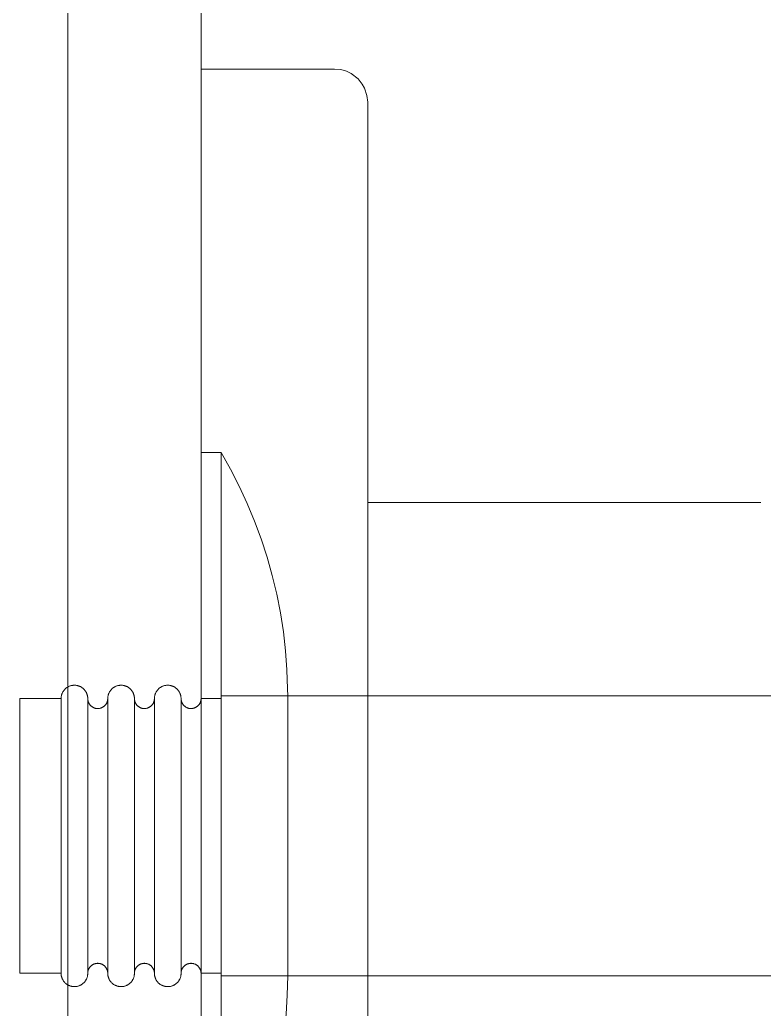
# Model space of a CAD drawing. Header units: metres. Extents: x 3856 to 4207, y -1118 to -691.
# Drawn here: x 3999.8532 to 3999.909, y -985.0033 to -984.9291 of the extents above; entities that cross this region are included whole.
import ezdxf

# ---------------------------------------------------------------- set-up
doc = ezdxf.new("R2010")
doc.units = ezdxf.units.M
for name, color, linetype, lineweight in [('Floors', 7, 'Continuous', 9), ('Plumbing Fixtures', 7, 'Continuous', 9), ('Surface Pattern', 7, 'Continuous', 9), ('Walls', 7, 'Continuous', 9)]:
    doc.layers.add(name, color=color, linetype=linetype, lineweight=lineweight)
doc.layers.add('ROA-E00-URB-A101-MASTER_PLAN cambio estaciomientos_dwg', color=7, linetype='Continuous', lineweight=9, true_color=0x767676)

# ---------------------------------------------------------------- blocks, each defined once
blk = doc.blocks.new('PM4045551-Ducha-monocontrol-Palma-Pro - Ducha monocontrol Palma Pro-V229-IMPLANTACIÓN - KIT COMERCIAL')
at = {"layer": 'Plumbing Fixtures', "color": 253, "true_color": 0xaaaaaa}
for p, q in [((0.1147, 0.0086), (0.1147, 0.0055)), ((0.1147, 0.0086), (0.125, 0.0086)), ((0.125, 0.0086), (0.1353, 0.0086)), ((0.1353, 0.0055), (0.1353, 0.0086)), ((0.125, 0.0055), (0.1147, 0.0055)), ((0.1353, 0.0055), (0.125, 0.0055)), ((0.09625, -0.005), (0.125, -0.005)), ((0.1147, -0.005), (0.1147, -0.0065)), ((0.125, -0.005), (0.1147, -0.005)), ((0.1353, -0.005), (0.125, -0.005)), ((0.125, -0.005), (0.15375, -0.005)), ((0.1353, -0.0065), (0.1353, -0.005)), ((0.15375, -0.0065), (0.15375, -0.005)), ((0.1825, -0.015), (0.1825, -0.005)), ((0.125, -0.0065), (0.09625, -0.0065)), ((0.1145, -0.0065), (0.1145, -0.173239)), ((0.125, -0.0065), (0.1145, -0.0065)), ((0.125, -0.0065), (0.1147, -0.0065)), ((0.1353, -0.0065), (0.125, -0.0065)), ((0.15375, -0.0065), (0.125, -0.0065)), ((0.1355, -0.0065), (0.125, -0.0065)), ((0.1355, -0.173239), (0.1355, -0.0065)), ((0.1, -0.0175), (0.125, -0.0175)), ((0.125, -0.0175), (0.15, -0.0175)), ((0.15, -0.047), (0.15, -0.0175))]:
    blk.add_line(p, q, dxfattribs=at)
at = {"layer": 'Plumbing Fixtures', "color": 253, "true_color": 0xaaaaaa, "flags": 128}
for points in [[(0.1147, 0.0035), (0.11466, 0.003501), (0.11462, 0.003503), (0.11458, 0.003507), (0.114541, 0.003513), (0.114501, 0.00352), (0.114462, 0.003529), (0.114424, 0.003539), (0.114385, 0.003551), (0.114348, 0.003564), (0.114311, 0.003579), (0.114274, 0.003595), (0.114238, 0.003613), (0.114203, 0.003632), (0.114169, 0.003653), (0.114135, 0.003675), (0.114103, 0.003698), (0.114071, 0.003722), (0.114041, 0.003748), (0.114011, 0.003775), (0.113983, 0.003803), (0.113955, 0.003833), (0.113929, 0.003863), (0.113904, 0.003894), (0.113881, 0.003926), (0.113859, 0.00396), (0.113838, 0.003994), (0.113818, 0.004029), (0.1138, 0.004064), (0.113783, 0.004101), (0.113768, 0.004138), (0.113754, 0.004175), (0.113742, 0.004213), (0.113731, 0.004252), (0.113722, 0.004291), (0.113715, 0.00433), (0.113709, 0.00437), (0.113704, 0.004409), (0.113701, 0.004449), (0.1137, 0.004489), (0.1137, 0.004529), (0.113702, 0.004569), (0.113706, 0.004609), (0.113711, 0.004649), (0.113718, 0.004688), (0.113726, 0.004727), (0.113736, 0.004766), (0.113747, 0.004804), (0.11376, 0.004842), (0.113775, 0.004879), (0.113791, 0.004916), (0.113808, 0.004952), (0.113827, 0.004987), (0.113847, 0.005022), (0.113869, 0.005056), (0.113892, 0.005089), (0.113916, 0.00512), (0.113941, 0.005151), (0.113968, 0.005181), (0.113996, 0.00521), (0.114025, 0.005237), (0.114055, 0.005264), (0.114086, 0.005289), (0.114118, 0.005313), (0.114151, 0.005336), (0.114184, 0.005357), (0.114219, 0.005377), (0.114255, 0.005395), (0.114291, 0.005412), (0.114328, 0.005428), (0.114365, 0.005442), (0.114403, 0.005455), (0.114441, 0.005466), (0.11448, 0.005476), (0.114519, 0.005484), (0.114559, 0.00549), (0.114599, 0.005495), (0.114638, 0.005498), (0.114678, 0.0055)], [(0.114708, 0.0055), (0.114733, 0.0055), (0.114774, 0.0055), (0.114832, 0.0055), (0.114905, 0.0055), (0.114995, 0.0055), (0.115101, 0.0055), (0.115223, 0.0055), (0.11536, 0.0055), (0.115513, 0.0055), (0.115681, 0.0055), (0.115864, 0.0055), (0.116061, 0.0055), (0.116273, 0.0055), (0.116499, 0.0055), (0.116738, 0.0055), (0.116991, 0.0055), (0.117256, 0.0055), (0.117534, 0.0055), (0.117824, 0.0055), (0.118125, 0.0055), (0.118437, 0.0055), (0.11876, 0.0055), (0.119093, 0.0055), (0.119435, 0.0055), (0.119786, 0.0055), (0.120145, 0.0055), (0.120512, 0.0055), (0.120887, 0.0055), (0.121268, 0.0055), (0.121655, 0.0055), (0.122047, 0.0055), (0.122444, 0.0055), (0.122845, 0.0055), (0.123249, 0.0055), (0.123657, 0.0055), (0.124066, 0.0055), (0.124477, 0.0055), (0.124889, 0.0055), (0.125, 0.0055)], [(0.125, 0.0055), (0.124588, 0.0055), (0.124177, 0.0055), (0.123767, 0.0055), (0.123359, 0.0055), (0.122954, 0.0055), (0.122552, 0.0055), (0.122154, 0.0055), (0.12176, 0.0055), (0.121372, 0.0055), (0.120989, 0.0055), (0.120613, 0.0055), (0.120244, 0.0055), (0.119882, 0.0055), (0.119529, 0.0055), (0.119184, 0.0055), (0.118849, 0.0055), (0.118523, 0.0055), (0.118208, 0.0055), (0.117904, 0.0055), (0.117611, 0.0055), (0.11733, 0.0055), (0.117061, 0.0055), (0.116805, 0.0055), (0.116562, 0.0055), (0.116333, 0.0055), (0.116117, 0.0055), (0.115916, 0.0055), (0.115729, 0.0055), (0.115557, 0.0055), (0.1154, 0.0055), (0.115258, 0.0055), (0.115132, 0.0055), (0.115022, 0.0055), (0.114928, 0.0055), (0.11485, 0.0055), (0.114788, 0.0055), (0.114742, 0.0055), (0.114713, 0.0055)], [(0.135292, 0.0055), (0.135267, 0.0055), (0.135226, 0.0055), (0.135168, 0.0055), (0.135095, 0.0055), (0.135005, 0.0055), (0.134899, 0.0055), (0.134777, 0.0055), (0.13464, 0.0055), (0.134487, 0.0055), (0.134319, 0.0055), (0.134136, 0.0055), (0.133939, 0.0055), (0.133727, 0.0055), (0.133501, 0.0055), (0.133262, 0.0055), (0.133009, 0.0055), (0.132744, 0.0055), (0.132466, 0.0055), (0.132176, 0.0055), (0.131875, 0.0055), (0.131563, 0.0055), (0.13124, 0.0055), (0.130907, 0.0055), (0.130565, 0.0055), (0.130214, 0.0055), (0.129855, 0.0055), (0.129488, 0.0055), (0.129113, 0.0055), (0.128732, 0.0055), (0.128345, 0.0055), (0.127953, 0.0055), (0.127556, 0.0055), (0.127155, 0.0055), (0.126751, 0.0055), (0.126343, 0.0055), (0.125934, 0.0055), (0.125523, 0.0055), (0.125111, 0.0055), (0.125, 0.0055)], [(0.125, 0.0055), (0.125412, 0.0055), (0.125823, 0.0055), (0.126233, 0.0055), (0.126641, 0.0055), (0.127046, 0.0055), (0.127448, 0.0055), (0.127846, 0.0055), (0.12824, 0.0055), (0.128628, 0.0055), (0.129011, 0.0055), (0.129387, 0.0055), (0.129756, 0.0055), (0.130118, 0.0055), (0.130471, 0.0055), (0.130816, 0.0055), (0.131151, 0.0055), (0.131477, 0.0055), (0.131792, 0.0055), (0.132096, 0.0055), (0.132389, 0.0055), (0.13267, 0.0055), (0.132939, 0.0055), (0.133195, 0.0055), (0.133438, 0.0055), (0.133667, 0.0055), (0.133883, 0.0055), (0.134084, 0.0055), (0.134271, 0.0055), (0.134443, 0.0055), (0.1346, 0.0055), (0.134742, 0.0055), (0.134868, 0.0055), (0.134978, 0.0055), (0.135072, 0.0055), (0.13515, 0.0055), (0.135212, 0.0055), (0.135258, 0.0055), (0.135287, 0.0055)], [(0.1353, 0.0055), (0.13534, 0.005499), (0.13538, 0.005497), (0.13542, 0.005493), (0.135459, 0.005487), (0.135499, 0.00548), (0.135538, 0.005471), (0.135576, 0.005461), (0.135615, 0.005449), (0.135652, 0.005436), (0.135689, 0.005421), (0.135726, 0.005405), (0.135762, 0.005387), (0.135797, 0.005368), (0.135831, 0.005347), (0.135865, 0.005325), (0.135897, 0.005302), (0.135929, 0.005278), (0.135959, 0.005252), (0.135989, 0.005225), (0.136017, 0.005197), (0.136045, 0.005167), (0.136071, 0.005137), (0.136096, 0.005106), (0.136119, 0.005074), (0.136141, 0.00504), (0.136162, 0.005006), (0.136182, 0.004971), (0.1362, 0.004936), (0.136217, 0.004899), (0.136232, 0.004862), (0.136246, 0.004825), (0.136258, 0.004787), (0.136269, 0.004748), (0.136278, 0.004709), (0.136285, 0.00467), (0.136291, 0.00463), (0.136296, 0.004591), (0.136299, 0.004551), (0.1363, 0.004511), (0.1363, 0.004471), (0.136298, 0.004431), (0.136294, 0.004391), (0.136289, 0.004351), (0.136282, 0.004312), (0.136274, 0.004273), (0.136264, 0.004234), (0.136253, 0.004196), (0.13624, 0.004158), (0.136225, 0.004121), (0.136209, 0.004084), (0.136192, 0.004048), (0.136173, 0.004013), (0.136153, 0.003978), (0.136131, 0.003944), (0.136108, 0.003911), (0.136084, 0.00388), (0.136059, 0.003849), (0.136032, 0.003819), (0.136004, 0.00379), (0.135975, 0.003763), (0.135945, 0.003736), (0.135914, 0.003711), (0.135882, 0.003687), (0.135849, 0.003664), (0.135816, 0.003643), (0.135781, 0.003623), (0.135745, 0.003605), (0.135709, 0.003588), (0.135672, 0.003572), (0.135635, 0.003558), (0.135597, 0.003545), (0.135559, 0.003534), (0.13552, 0.003524), (0.135481, 0.003516), (0.135441, 0.00351), (0.135401, 0.003505), (0.135362, 0.003502), (0.135322, 0.0035)], [(0.1147, 0.002), (0.11473, 0.002001), (0.11476, 0.002002), (0.11479, 0.002005), (0.114819, 0.00201), (0.114849, 0.002015), (0.114878, 0.002021), (0.114907, 0.002029), (0.114936, 0.002038), (0.114964, 0.002048), (0.114992, 0.002059), (0.115019, 0.002071), (0.115046, 0.002085), (0.115073, 0.002099), (0.115098, 0.002115), (0.115123, 0.002131), (0.115148, 0.002148), (0.115172, 0.002167), (0.115195, 0.002186), (0.115217, 0.002206), (0.115238, 0.002227), (0.115258, 0.002249), (0.115278, 0.002272), (0.115297, 0.002296), (0.115314, 0.00232), (0.115331, 0.002345), (0.115347, 0.00237), (0.115361, 0.002397), (0.115375, 0.002423), (0.115388, 0.00245), (0.115399, 0.002478), (0.115409, 0.002506), (0.115419, 0.002535), (0.115427, 0.002564), (0.115433, 0.002593), (0.115439, 0.002623), (0.115444, 0.002652), (0.115447, 0.002682), (0.115449, 0.002712), (0.11545, 0.002742), (0.11545, 0.002772), (0.115448, 0.002802), (0.115446, 0.002832), (0.115442, 0.002861), (0.115437, 0.002891), (0.11543, 0.00292), (0.115423, 0.002949), (0.115414, 0.002978), (0.115405, 0.003007), (0.115394, 0.003035), (0.115382, 0.003062), (0.115369, 0.003089), (0.115355, 0.003116), (0.11534, 0.003142), (0.115324, 0.003167), (0.115306, 0.003191), (0.115288, 0.003215), (0.115269, 0.003238), (0.115249, 0.003261), (0.115228, 0.003282), (0.115207, 0.003303), (0.115184, 0.003323), (0.115161, 0.003342), (0.115137, 0.00336), (0.115112, 0.003377), (0.115087, 0.003393), (0.115061, 0.003408), (0.115034, 0.003422), (0.115007, 0.003434), (0.114979, 0.003446), (0.114951, 0.003457), (0.114923, 0.003466), (0.114894, 0.003474), (0.114865, 0.003482), (0.114835, 0.003488), (0.114806, 0.003492), (0.114776, 0.003496), (0.114746, 0.003499), (0.114716, 0.0035)], [(0.114708, 0.0035), (0.114733, 0.0035), (0.114774, 0.0035), (0.114832, 0.0035), (0.114905, 0.0035), (0.114995, 0.0035), (0.115101, 0.0035), (0.115223, 0.0035), (0.11536, 0.0035), (0.115513, 0.0035), (0.115681, 0.0035), (0.115864, 0.0035), (0.116061, 0.0035), (0.116273, 0.0035), (0.116499, 0.0035), (0.116738, 0.0035), (0.116991, 0.0035), (0.117256, 0.0035), (0.117534, 0.0035), (0.117824, 0.0035), (0.118125, 0.0035), (0.118437, 0.0035), (0.11876, 0.0035), (0.119093, 0.0035), (0.119435, 0.0035), (0.119786, 0.0035), (0.120145, 0.0035), (0.120512, 0.0035), (0.120887, 0.0035), (0.121268, 0.0035), (0.121655, 0.0035), (0.122047, 0.0035), (0.122444, 0.0035), (0.122845, 0.0035), (0.123249, 0.0035), (0.123657, 0.0035), (0.124066, 0.0035), (0.124477, 0.0035), (0.124889, 0.0035), (0.125, 0.0035)], [(0.125, 0.0035), (0.124588, 0.0035), (0.124177, 0.0035), (0.123767, 0.0035), (0.123359, 0.0035), (0.122954, 0.0035), (0.122552, 0.0035), (0.122154, 0.0035), (0.12176, 0.0035), (0.121372, 0.0035), (0.120989, 0.0035), (0.120613, 0.0035), (0.120244, 0.0035), (0.119882, 0.0035), (0.119529, 0.0035), (0.119184, 0.0035), (0.118849, 0.0035), (0.118523, 0.0035), (0.118208, 0.0035), (0.117904, 0.0035), (0.117611, 0.0035), (0.11733, 0.0035), (0.117061, 0.0035), (0.116805, 0.0035), (0.116562, 0.0035), (0.116333, 0.0035), (0.116117, 0.0035), (0.115916, 0.0035), (0.115729, 0.0035), (0.115557, 0.0035), (0.1154, 0.0035), (0.115258, 0.0035), (0.115132, 0.0035), (0.115022, 0.0035), (0.114928, 0.0035), (0.11485, 0.0035), (0.114788, 0.0035), (0.114742, 0.0035), (0.114713, 0.0035)], [(0.135292, 0.0035), (0.135267, 0.0035), (0.135226, 0.0035), (0.135168, 0.0035), (0.135095, 0.0035), (0.135005, 0.0035), (0.134899, 0.0035), (0.134777, 0.0035), (0.13464, 0.0035), (0.134487, 0.0035), (0.134319, 0.0035), (0.134136, 0.0035), (0.133939, 0.0035), (0.133727, 0.0035), (0.133501, 0.0035), (0.133262, 0.0035), (0.133009, 0.0035), (0.132744, 0.0035), (0.132466, 0.0035), (0.132176, 0.0035), (0.131875, 0.0035), (0.131563, 0.0035), (0.13124, 0.0035), (0.130907, 0.0035), (0.130565, 0.0035), (0.130214, 0.0035), (0.129855, 0.0035), (0.129488, 0.0035), (0.129113, 0.0035), (0.128732, 0.0035), (0.128345, 0.0035), (0.127953, 0.0035), (0.127556, 0.0035), (0.127155, 0.0035), (0.126751, 0.0035), (0.126343, 0.0035), (0.125934, 0.0035), (0.125523, 0.0035), (0.125111, 0.0035), (0.125, 0.0035)], [(0.125, 0.0035), (0.125412, 0.0035), (0.125823, 0.0035), (0.126233, 0.0035), (0.126641, 0.0035), (0.127046, 0.0035), (0.127448, 0.0035), (0.127846, 0.0035), (0.12824, 0.0035), (0.128628, 0.0035), (0.129011, 0.0035), (0.129387, 0.0035), (0.129756, 0.0035), (0.130118, 0.0035), (0.130471, 0.0035), (0.130816, 0.0035), (0.131151, 0.0035), (0.131477, 0.0035), (0.131792, 0.0035), (0.132096, 0.0035), (0.132389, 0.0035), (0.13267, 0.0035), (0.132939, 0.0035), (0.133195, 0.0035), (0.133438, 0.0035), (0.133667, 0.0035), (0.133883, 0.0035), (0.134084, 0.0035), (0.134271, 0.0035), (0.134443, 0.0035), (0.1346, 0.0035), (0.134742, 0.0035), (0.134868, 0.0035), (0.134978, 0.0035), (0.135072, 0.0035), (0.13515, 0.0035), (0.135212, 0.0035), (0.135258, 0.0035), (0.135287, 0.0035)], [(0.1353, 0.0035), (0.13527, 0.003499), (0.13524, 0.003498), (0.13521, 0.003495), (0.135181, 0.00349), (0.135151, 0.003485), (0.135122, 0.003479), (0.135093, 0.003471), (0.135064, 0.003462), (0.135036, 0.003452), (0.135008, 0.003441), (0.134981, 0.003429), (0.134954, 0.003415), (0.134927, 0.003401), (0.134902, 0.003385), (0.134877, 0.003369), (0.134852, 0.003352), (0.134828, 0.003333), (0.134805, 0.003314), (0.134783, 0.003294), (0.134762, 0.003273), (0.134742, 0.003251), (0.134722, 0.003228), (0.134703, 0.003204), (0.134686, 0.00318), (0.134669, 0.003155), (0.134653, 0.00313), (0.134639, 0.003103), (0.134625, 0.003077), (0.134612, 0.00305), (0.134601, 0.003022), (0.134591, 0.002994), (0.134581, 0.002965), (0.134573, 0.002936), (0.134567, 0.002907), (0.134561, 0.002877), (0.134556, 0.002848), (0.134553, 0.002818), (0.134551, 0.002788), (0.13455, 0.002758), (0.13455, 0.002728), (0.134552, 0.002698), (0.134554, 0.002668), (0.134558, 0.002639), (0.134563, 0.002609), (0.13457, 0.00258), (0.134577, 0.002551), (0.134586, 0.002522), (0.134595, 0.002493), (0.134606, 0.002465), (0.134618, 0.002438), (0.134631, 0.002411), (0.134645, 0.002384), (0.13466, 0.002358), (0.134676, 0.002333), (0.134694, 0.002309), (0.134712, 0.002285), (0.134731, 0.002262), (0.134751, 0.002239), (0.134772, 0.002218), (0.134793, 0.002197), (0.134816, 0.002177), (0.134839, 0.002158), (0.134863, 0.00214), (0.134888, 0.002123), (0.134913, 0.002107), (0.134939, 0.002092), (0.134966, 0.002078), (0.134993, 0.002066), (0.135021, 0.002054), (0.135049, 0.002043), (0.135077, 0.002034), (0.135106, 0.002026), (0.135135, 0.002018), (0.135165, 0.002012), (0.135194, 0.002008), (0.135224, 0.002004), (0.135254, 0.002001), (0.135284, 0.002)], [(0.1147, 0), (0.11466, 0.000001), (0.11462, 0.000003), (0.11458, 0.000007), (0.114541, 0.000013), (0.114501, 0.00002), (0.114462, 0.000029), (0.114424, 0.000039), (0.114385, 0.000051), (0.114348, 0.000064), (0.114311, 0.000079), (0.114274, 0.000095), (0.114238, 0.000113), (0.114203, 0.000132), (0.114169, 0.000153), (0.114135, 0.000175), (0.114103, 0.000198), (0.114071, 0.000222), (0.114041, 0.000248), (0.114011, 0.000275), (0.113983, 0.000303), (0.113955, 0.000333), (0.113929, 0.000363), (0.113904, 0.000394), (0.113881, 0.000426), (0.113859, 0.00046), (0.113838, 0.000494), (0.113818, 0.000529), (0.1138, 0.000564), (0.113783, 0.000601), (0.113768, 0.000638), (0.113754, 0.000675), (0.113742, 0.000713), (0.113731, 0.000752), (0.113722, 0.000791), (0.113715, 0.00083), (0.113709, 0.00087), (0.113704, 0.000909), (0.113701, 0.000949), (0.1137, 0.000989), (0.1137, 0.001029), (0.113702, 0.001069), (0.113706, 0.001109), (0.113711, 0.001149), (0.113718, 0.001188), (0.113726, 0.001227), (0.113736, 0.001266), (0.113747, 0.001304), (0.11376, 0.001342), (0.113775, 0.001379), (0.113791, 0.001416), (0.113808, 0.001452), (0.113827, 0.001487), (0.113847, 0.001522), (0.113869, 0.001556), (0.113892, 0.001589), (0.113916, 0.00162), (0.113941, 0.001651), (0.113968, 0.001681), (0.113996, 0.00171), (0.114025, 0.001737), (0.114055, 0.001764), (0.114086, 0.001789), (0.114118, 0.001813), (0.114151, 0.001836), (0.114184, 0.001857), (0.114219, 0.001877), (0.114255, 0.001895), (0.114291, 0.001912), (0.114328, 0.001928), (0.114365, 0.001942), (0.114403, 0.001955), (0.114441, 0.001966), (0.11448, 0.001976), (0.114519, 0.001984), (0.114559, 0.00199), (0.114599, 0.001995), (0.114638, 0.001998), (0.114678, 0.002)], [(0.114708, 0.002), (0.114733, 0.002), (0.114774, 0.002), (0.114832, 0.002), (0.114905, 0.002), (0.114995, 0.002), (0.115101, 0.002), (0.115223, 0.002), (0.11536, 0.002), (0.115513, 0.002), (0.115681, 0.002), (0.115864, 0.002), (0.116061, 0.002), (0.116273, 0.002), (0.116499, 0.002), (0.116738, 0.002), (0.116991, 0.002), (0.117256, 0.002), (0.117534, 0.002), (0.117824, 0.002), (0.118125, 0.002), (0.118437, 0.002), (0.11876, 0.002), (0.119093, 0.002), (0.119435, 0.002), (0.119786, 0.002), (0.120145, 0.002), (0.120512, 0.002), (0.120887, 0.002), (0.121268, 0.002), (0.121655, 0.002), (0.122047, 0.002), (0.122444, 0.002), (0.122845, 0.002), (0.123249, 0.002), (0.123657, 0.002), (0.124066, 0.002), (0.124477, 0.002), (0.124889, 0.002), (0.125, 0.002)], [(0.125, 0.002), (0.124588, 0.002), (0.124177, 0.002), (0.123767, 0.002), (0.123359, 0.002), (0.122954, 0.002), (0.122552, 0.002), (0.122154, 0.002), (0.12176, 0.002), (0.121372, 0.002), (0.120989, 0.002), (0.120613, 0.002), (0.120244, 0.002), (0.119882, 0.002), (0.119529, 0.002), (0.119184, 0.002), (0.118849, 0.002), (0.118523, 0.002), (0.118208, 0.002), (0.117904, 0.002), (0.117611, 0.002), (0.11733, 0.002), (0.117061, 0.002), (0.116805, 0.002), (0.116562, 0.002), (0.116333, 0.002), (0.116117, 0.002), (0.115916, 0.002), (0.115729, 0.002), (0.115557, 0.002), (0.1154, 0.002), (0.115258, 0.002), (0.115132, 0.002), (0.115022, 0.002), (0.114928, 0.002), (0.11485, 0.002), (0.114788, 0.002), (0.114742, 0.002), (0.114713, 0.002)], [(0.135292, 0.002), (0.135267, 0.002), (0.135226, 0.002), (0.135168, 0.002), (0.135095, 0.002), (0.135005, 0.002), (0.134899, 0.002), (0.134777, 0.002), (0.13464, 0.002), (0.134487, 0.002), (0.134319, 0.002), (0.134136, 0.002), (0.133939, 0.002), (0.133727, 0.002), (0.133501, 0.002), (0.133262, 0.002), (0.133009, 0.002), (0.132744, 0.002), (0.132466, 0.002), (0.132176, 0.002), (0.131875, 0.002), (0.131563, 0.002), (0.13124, 0.002), (0.130907, 0.002), (0.130565, 0.002), (0.130214, 0.002), (0.129855, 0.002), (0.129488, 0.002), (0.129113, 0.002), (0.128732, 0.002), (0.128345, 0.002), (0.127953, 0.002), (0.127556, 0.002), (0.127155, 0.002), (0.126751, 0.002), (0.126343, 0.002), (0.125934, 0.002), (0.125523, 0.002), (0.125111, 0.002), (0.125, 0.002)], [(0.125, 0.002), (0.125412, 0.002), (0.125823, 0.002), (0.126233, 0.002), (0.126641, 0.002), (0.127046, 0.002), (0.127448, 0.002), (0.127846, 0.002), (0.12824, 0.002), (0.128628, 0.002), (0.129011, 0.002), (0.129387, 0.002), (0.129756, 0.002), (0.130118, 0.002), (0.130471, 0.002), (0.130816, 0.002), (0.131151, 0.002), (0.131477, 0.002), (0.131792, 0.002), (0.132096, 0.002), (0.132389, 0.002), (0.13267, 0.002), (0.132939, 0.002), (0.133195, 0.002), (0.133438, 0.002), (0.133667, 0.002), (0.133883, 0.002), (0.134084, 0.002), (0.134271, 0.002), (0.134443, 0.002), (0.1346, 0.002), (0.134742, 0.002), (0.134868, 0.002), (0.134978, 0.002), (0.135072, 0.002), (0.13515, 0.002), (0.135212, 0.002), (0.135258, 0.002), (0.135287, 0.002)], [(0.1353, 0.002), (0.13534, 0.001999), (0.13538, 0.001997), (0.13542, 0.001993), (0.135459, 0.001987), (0.135499, 0.00198), (0.135538, 0.001971), (0.135576, 0.001961), (0.135615, 0.001949), (0.135652, 0.001936), (0.135689, 0.001921), (0.135726, 0.001905), (0.135762, 0.001887), (0.135797, 0.001868), (0.135831, 0.001847), (0.135865, 0.001825), (0.135897, 0.001802), (0.135929, 0.001778), (0.135959, 0.001752), (0.135989, 0.001725), (0.136017, 0.001697), (0.136045, 0.001667), (0.136071, 0.001637), (0.136096, 0.001606), (0.136119, 0.001574), (0.136141, 0.00154), (0.136162, 0.001506), (0.136182, 0.001471), (0.1362, 0.001436), (0.136217, 0.001399), (0.136232, 0.001362), (0.136246, 0.001325), (0.136258, 0.001287), (0.136269, 0.001248), (0.136278, 0.001209), (0.136285, 0.00117), (0.136291, 0.00113), (0.136296, 0.001091), (0.136299, 0.001051), (0.1363, 0.001011), (0.1363, 0.000971), (0.136298, 0.000931), (0.136294, 0.000891), (0.136289, 0.000851), (0.136282, 0.000812), (0.136274, 0.000773), (0.136264, 0.000734), (0.136253, 0.000696), (0.13624, 0.000658), (0.136225, 0.000621), (0.136209, 0.000584), (0.136192, 0.000548), (0.136173, 0.000513), (0.136153, 0.000478), (0.136131, 0.000444), (0.136108, 0.000411), (0.136084, 0.00038), (0.136059, 0.000349), (0.136032, 0.000319), (0.136004, 0.00029), (0.135975, 0.000263), (0.135945, 0.000236), (0.135914, 0.000211), (0.135882, 0.000187), (0.135849, 0.000164), (0.135816, 0.000143), (0.135781, 0.000123), (0.135745, 0.000105), (0.135709, 0.000088), (0.135672, 0.000072), (0.135635, 0.000058), (0.135597, 0.000045), (0.135559, 0.000034), (0.13552, 0.000024), (0.135481, 0.000016), (0.135441, 0.00001), (0.135401, 0.000005), (0.135362, 0.000002), (0.135322, 0)], [(0.1147, -0.0015), (0.11473, -0.001499), (0.11476, -0.001498), (0.11479, -0.001495), (0.114819, -0.00149), (0.114849, -0.001485), (0.114878, -0.001479), (0.114907, -0.001471), (0.114936, -0.001462), (0.114964, -0.001452), (0.114992, -0.001441), (0.115019, -0.001429), (0.115046, -0.001415), (0.115073, -0.001401), (0.115098, -0.001385), (0.115123, -0.001369), (0.115148, -0.001352), (0.115172, -0.001333), (0.115195, -0.001314), (0.115217, -0.001294), (0.115238, -0.001273), (0.115258, -0.001251), (0.115278, -0.001228), (0.115297, -0.001204), (0.115314, -0.00118), (0.115331, -0.001155), (0.115347, -0.00113), (0.115361, -0.001103), (0.115375, -0.001077), (0.115388, -0.00105), (0.115399, -0.001022), (0.115409, -0.000994), (0.115419, -0.000965), (0.115427, -0.000936), (0.115433, -0.000907), (0.115439, -0.000877), (0.115444, -0.000848), (0.115447, -0.000818), (0.115449, -0.000788), (0.11545, -0.000758), (0.11545, -0.000728), (0.115448, -0.000698), (0.115446, -0.000668), (0.115442, -0.000639), (0.115437, -0.000609), (0.11543, -0.00058), (0.115423, -0.000551), (0.115414, -0.000522), (0.115405, -0.000493), (0.115394, -0.000465), (0.115382, -0.000438), (0.115369, -0.000411), (0.115355, -0.000384), (0.11534, -0.000358), (0.115324, -0.000333), (0.115306, -0.000309), (0.115288, -0.000285), (0.115269, -0.000262), (0.115249, -0.000239), (0.115228, -0.000218), (0.115207, -0.000197), (0.115184, -0.000177), (0.115161, -0.000158), (0.115137, -0.00014), (0.115112, -0.000123), (0.115087, -0.000107), (0.115061, -0.000092), (0.115034, -0.000078), (0.115007, -0.000066), (0.114979, -0.000054), (0.114951, -0.000043), (0.114923, -0.000034), (0.114894, -0.000026), (0.114865, -0.000018), (0.114835, -0.000012), (0.114806, -0.000008), (0.114776, -0.000004), (0.114746, -0.000001), (0.114716, 0)], [(0.114708, 0), (0.114733, 0), (0.114774, 0), (0.114832, 0), (0.114905, 0), (0.114995, 0), (0.115101, 0), (0.115223, 0), (0.11536, 0), (0.115513, 0), (0.115681, 0), (0.115864, 0), (0.116061, 0), (0.116273, 0), (0.116499, 0), (0.116738, 0), (0.116991, 0), (0.117256, 0), (0.117534, 0), (0.117824, 0), (0.118125, 0), (0.118437, 0), (0.11876, 0), (0.119093, 0), (0.119435, 0), (0.119786, 0), (0.120145, 0), (0.120512, 0), (0.120887, 0), (0.121268, 0), (0.121655, 0), (0.122047, 0), (0.122444, 0), (0.122845, 0), (0.123249, 0), (0.123657, 0), (0.124066, 0), (0.124477, 0), (0.124889, 0), (0.125, 0)], [(0.125, 0), (0.124588, 0), (0.124177, 0), (0.123767, 0), (0.123359, 0), (0.122954, 0), (0.122552, 0), (0.122154, 0), (0.12176, 0), (0.121372, 0), (0.120989, 0), (0.120613, 0), (0.120244, 0), (0.119882, 0), (0.119529, 0), (0.119184, 0), (0.118849, 0), (0.118523, 0), (0.118208, 0), (0.117904, 0), (0.117611, 0), (0.11733, 0), (0.117061, 0), (0.116805, 0), (0.116562, 0), (0.116333, 0), (0.116117, 0), (0.115916, 0), (0.115729, 0), (0.115557, 0), (0.1154, 0), (0.115258, 0), (0.115132, 0), (0.115022, 0), (0.114928, 0), (0.11485, 0), (0.114788, 0), (0.114742, 0), (0.114713, 0)], [(0.135292, 0), (0.135267, 0), (0.135226, 0), (0.135168, 0), (0.135095, 0), (0.135005, 0), (0.134899, 0), (0.134777, 0), (0.13464, 0), (0.134487, 0), (0.134319, 0), (0.134136, 0), (0.133939, 0), (0.133727, 0), (0.133501, 0), (0.133262, 0), (0.133009, 0), (0.132744, 0), (0.132466, 0), (0.132176, 0), (0.131875, 0), (0.131563, 0), (0.13124, 0), (0.130907, 0), (0.130565, 0), (0.130214, 0), (0.129855, 0), (0.129488, 0), (0.129113, 0), (0.128732, 0), (0.128345, 0), (0.127953, 0), (0.127556, 0), (0.127155, 0), (0.126751, 0), (0.126343, 0), (0.125934, 0), (0.125523, 0), (0.125111, 0), (0.125, 0)], [(0.125, 0), (0.125412, 0), (0.125823, 0), (0.126233, 0), (0.126641, 0), (0.127046, 0), (0.127448, 0), (0.127846, 0), (0.12824, 0), (0.128628, 0), (0.129011, 0), (0.129387, 0), (0.129756, 0), (0.130118, 0), (0.130471, 0), (0.130816, 0), (0.131151, 0), (0.131477, 0), (0.131792, 0), (0.132096, 0), (0.132389, 0), (0.13267, 0), (0.132939, 0), (0.133195, 0), (0.133438, 0), (0.133667, 0), (0.133883, 0), (0.134084, 0), (0.134271, 0), (0.134443, 0), (0.1346, 0), (0.134742, 0), (0.134868, 0), (0.134978, 0), (0.135072, 0), (0.13515, 0), (0.135212, 0), (0.135258, 0), (0.135287, 0)], [(0.1353, 0), (0.13527, -0.000001), (0.13524, -0.000002), (0.13521, -0.000005), (0.135181, -0.00001), (0.135151, -0.000015), (0.135122, -0.000021), (0.135093, -0.000029), (0.135064, -0.000038), (0.135036, -0.000048), (0.135008, -0.000059), (0.134981, -0.000071), (0.134954, -0.000085), (0.134927, -0.000099), (0.134902, -0.000115), (0.134877, -0.000131), (0.134852, -0.000148), (0.134828, -0.000167), (0.134805, -0.000186), (0.134783, -0.000206), (0.134762, -0.000227), (0.134742, -0.000249), (0.134722, -0.000272), (0.134703, -0.000296), (0.134686, -0.00032), (0.134669, -0.000345), (0.134653, -0.00037), (0.134639, -0.000397), (0.134625, -0.000423), (0.134612, -0.00045), (0.134601, -0.000478), (0.134591, -0.000506), (0.134581, -0.000535), (0.134573, -0.000564), (0.134567, -0.000593), (0.134561, -0.000623), (0.134556, -0.000652), (0.134553, -0.000682), (0.134551, -0.000712), (0.13455, -0.000742), (0.13455, -0.000772), (0.134552, -0.000802), (0.134554, -0.000832), (0.134558, -0.000861), (0.134563, -0.000891), (0.13457, -0.00092), (0.134577, -0.000949), (0.134586, -0.000978), (0.134595, -0.001007), (0.134606, -0.001035), (0.134618, -0.001062), (0.134631, -0.001089), (0.134645, -0.001116), (0.13466, -0.001142), (0.134676, -0.001167), (0.134694, -0.001191), (0.134712, -0.001215), (0.134731, -0.001238), (0.134751, -0.001261), (0.134772, -0.001282), (0.134793, -0.001303), (0.134816, -0.001323), (0.134839, -0.001342), (0.134863, -0.00136), (0.134888, -0.001377), (0.134913, -0.001393), (0.134939, -0.001408), (0.134966, -0.001422), (0.134993, -0.001434), (0.135021, -0.001446), (0.135049, -0.001457), (0.135077, -0.001466), (0.135106, -0.001474), (0.135135, -0.001482), (0.135165, -0.001488), (0.135194, -0.001492), (0.135224, -0.001496), (0.135254, -0.001499), (0.135284, -0.0015)], [(0.1147, -0.0035), (0.11466, -0.003499), (0.11462, -0.003497), (0.11458, -0.003493), (0.114541, -0.003487), (0.114501, -0.00348), (0.114462, -0.003471), (0.114424, -0.003461), (0.114385, -0.003449), (0.114348, -0.003436), (0.114311, -0.003421), (0.114274, -0.003405), (0.114238, -0.003387), (0.114203, -0.003368), (0.114169, -0.003347), (0.114135, -0.003325), (0.114103, -0.003302), (0.114071, -0.003278), (0.114041, -0.003252), (0.114011, -0.003225), (0.113983, -0.003197), (0.113955, -0.003167), (0.113929, -0.003137), (0.113904, -0.003106), (0.113881, -0.003074), (0.113859, -0.00304), (0.113838, -0.003006), (0.113818, -0.002971), (0.1138, -0.002936), (0.113783, -0.002899), (0.113768, -0.002862), (0.113754, -0.002825), (0.113742, -0.002787), (0.113731, -0.002748), (0.113722, -0.002709), (0.113715, -0.00267), (0.113709, -0.00263), (0.113704, -0.002591), (0.113701, -0.002551), (0.1137, -0.002511), (0.1137, -0.002471), (0.113702, -0.002431), (0.113706, -0.002391), (0.113711, -0.002351), (0.113718, -0.002312), (0.113726, -0.002273), (0.113736, -0.002234), (0.113747, -0.002196), (0.11376, -0.002158), (0.113775, -0.002121), (0.113791, -0.002084), (0.113808, -0.002048), (0.113827, -0.002013), (0.113847, -0.001978), (0.113869, -0.001944), (0.113892, -0.001911), (0.113916, -0.00188), (0.113941, -0.001849), (0.113968, -0.001819), (0.113996, -0.00179), (0.114025, -0.001763), (0.114055, -0.001736), (0.114086, -0.001711), (0.114118, -0.001687), (0.114151, -0.001664), (0.114184, -0.001643), (0.114219, -0.001623), (0.114255, -0.001605), (0.114291, -0.001588), (0.114328, -0.001572), (0.114365, -0.001558), (0.114403, -0.001545), (0.114441, -0.001534), (0.11448, -0.001524), (0.114519, -0.001516), (0.114559, -0.00151), (0.114599, -0.001505), (0.114638, -0.001502), (0.114678, -0.0015)], [(0.114708, -0.0015), (0.114733, -0.0015), (0.114774, -0.0015), (0.114832, -0.0015), (0.114905, -0.0015), (0.114995, -0.0015), (0.115101, -0.0015), (0.115223, -0.0015), (0.11536, -0.0015), (0.115513, -0.0015), (0.115681, -0.0015), (0.115864, -0.0015), (0.116061, -0.0015), (0.116273, -0.0015), (0.116499, -0.0015), (0.116738, -0.0015), (0.116991, -0.0015), (0.117256, -0.0015), (0.117534, -0.0015), (0.117824, -0.0015), (0.118125, -0.0015), (0.118437, -0.0015), (0.11876, -0.0015), (0.119093, -0.0015), (0.119435, -0.0015), (0.119786, -0.0015), (0.120145, -0.0015), (0.120512, -0.0015), (0.120887, -0.0015), (0.121268, -0.0015), (0.121655, -0.0015), (0.122047, -0.0015), (0.122444, -0.0015), (0.122845, -0.0015), (0.123249, -0.0015), (0.123657, -0.0015), (0.124066, -0.0015), (0.124477, -0.0015), (0.124889, -0.0015), (0.125, -0.0015)], [(0.125, -0.0015), (0.124588, -0.0015), (0.124177, -0.0015), (0.123767, -0.0015), (0.123359, -0.0015), (0.122954, -0.0015), (0.122552, -0.0015), (0.122154, -0.0015), (0.12176, -0.0015), (0.121372, -0.0015), (0.120989, -0.0015), (0.120613, -0.0015), (0.120244, -0.0015), (0.119882, -0.0015), (0.119529, -0.0015), (0.119184, -0.0015), (0.118849, -0.0015), (0.118523, -0.0015), (0.118208, -0.0015), (0.117904, -0.0015), (0.117611, -0.0015), (0.11733, -0.0015), (0.117061, -0.0015), (0.116805, -0.0015), (0.116562, -0.0015), (0.116333, -0.0015), (0.116117, -0.0015), (0.115916, -0.0015), (0.115729, -0.0015), (0.115557, -0.0015), (0.1154, -0.0015), (0.115258, -0.0015), (0.115132, -0.0015), (0.115022, -0.0015), (0.114928, -0.0015), (0.11485, -0.0015), (0.114788, -0.0015), (0.114742, -0.0015), (0.114713, -0.0015)], [(0.135292, -0.0015), (0.135267, -0.0015), (0.135226, -0.0015), (0.135168, -0.0015), (0.135095, -0.0015), (0.135005, -0.0015), (0.134899, -0.0015), (0.134777, -0.0015), (0.13464, -0.0015), (0.134487, -0.0015), (0.134319, -0.0015), (0.134136, -0.0015), (0.133939, -0.0015), (0.133727, -0.0015), (0.133501, -0.0015), (0.133262, -0.0015), (0.133009, -0.0015), (0.132744, -0.0015), (0.132466, -0.0015), (0.132176, -0.0015), (0.131875, -0.0015), (0.131563, -0.0015), (0.13124, -0.0015), (0.130907, -0.0015), (0.130565, -0.0015), (0.130214, -0.0015), (0.129855, -0.0015), (0.129488, -0.0015), (0.129113, -0.0015), (0.128732, -0.0015), (0.128345, -0.0015), (0.127953, -0.0015), (0.127556, -0.0015), (0.127155, -0.0015), (0.126751, -0.0015), (0.126343, -0.0015), (0.125934, -0.0015), (0.125523, -0.0015), (0.125111, -0.0015), (0.125, -0.0015)], [(0.125, -0.0015), (0.125412, -0.0015), (0.125823, -0.0015), (0.126233, -0.0015), (0.126641, -0.0015), (0.127046, -0.0015), (0.127448, -0.0015), (0.127846, -0.0015), (0.12824, -0.0015), (0.128628, -0.0015), (0.129011, -0.0015), (0.129387, -0.0015), (0.129756, -0.0015), (0.130118, -0.0015), (0.130471, -0.0015), (0.130816, -0.0015), (0.131151, -0.0015), (0.131477, -0.0015), (0.131792, -0.0015), (0.132096, -0.0015), (0.132389, -0.0015), (0.13267, -0.0015), (0.132939, -0.0015), (0.133195, -0.0015), (0.133438, -0.0015), (0.133667, -0.0015), (0.133883, -0.0015), (0.134084, -0.0015), (0.134271, -0.0015), (0.134443, -0.0015), (0.1346, -0.0015), (0.134742, -0.0015), (0.134868, -0.0015), (0.134978, -0.0015), (0.135072, -0.0015), (0.13515, -0.0015), (0.135212, -0.0015), (0.135258, -0.0015), (0.135287, -0.0015)], [(0.1353, -0.0015), (0.13534, -0.001501), (0.13538, -0.001503), (0.13542, -0.001507), (0.135459, -0.001513), (0.135499, -0.00152), (0.135538, -0.001529), (0.135576, -0.001539), (0.135615, -0.001551), (0.135652, -0.001564), (0.135689, -0.001579), (0.135726, -0.001595), (0.135762, -0.001613), (0.135797, -0.001632), (0.135831, -0.001653), (0.135865, -0.001675), (0.135897, -0.001698), (0.135929, -0.001722), (0.135959, -0.001748), (0.135989, -0.001775), (0.136017, -0.001803), (0.136045, -0.001833), (0.136071, -0.001863), (0.136096, -0.001894), (0.136119, -0.001926), (0.136141, -0.00196), (0.136162, -0.001994), (0.136182, -0.002029), (0.1362, -0.002064), (0.136217, -0.002101), (0.136232, -0.002138), (0.136246, -0.002175), (0.136258, -0.002213), (0.136269, -0.002252), (0.136278, -0.002291), (0.136285, -0.00233), (0.136291, -0.00237), (0.136296, -0.002409), (0.136299, -0.002449), (0.1363, -0.002489), (0.1363, -0.002529), (0.136298, -0.002569), (0.136294, -0.002609), (0.136289, -0.002649), (0.136282, -0.002688), (0.136274, -0.002727), (0.136264, -0.002766), (0.136253, -0.002804), (0.13624, -0.002842), (0.136225, -0.002879), (0.136209, -0.002916), (0.136192, -0.002952), (0.136173, -0.002987), (0.136153, -0.003022), (0.136131, -0.003056), (0.136108, -0.003089), (0.136084, -0.00312), (0.136059, -0.003151), (0.136032, -0.003181), (0.136004, -0.00321), (0.135975, -0.003237), (0.135945, -0.003264), (0.135914, -0.003289), (0.135882, -0.003313), (0.135849, -0.003336), (0.135816, -0.003357), (0.135781, -0.003377), (0.135745, -0.003395), (0.135709, -0.003412), (0.135672, -0.003428), (0.135635, -0.003442), (0.135597, -0.003455), (0.135559, -0.003466), (0.13552, -0.003476), (0.135481, -0.003484), (0.135441, -0.00349), (0.135401, -0.003495), (0.135362, -0.003498), (0.135322, -0.0035)], [(0.1147, -0.005), (0.11473, -0.004999), (0.11476, -0.004998), (0.11479, -0.004995), (0.114819, -0.00499), (0.114849, -0.004985), (0.114878, -0.004979), (0.114907, -0.004971), (0.114936, -0.004962), (0.114964, -0.004952), (0.114992, -0.004941), (0.115019, -0.004929), (0.115046, -0.004915), (0.115073, -0.004901), (0.115098, -0.004885), (0.115123, -0.004869), (0.115148, -0.004852), (0.115172, -0.004833), (0.115195, -0.004814), (0.115217, -0.004794), (0.115238, -0.004773), (0.115258, -0.004751), (0.115278, -0.004728), (0.115297, -0.004704), (0.115314, -0.00468), (0.115331, -0.004655), (0.115347, -0.00463), (0.115361, -0.004603), (0.115375, -0.004577), (0.115388, -0.00455), (0.115399, -0.004522), (0.115409, -0.004494), (0.115419, -0.004465), (0.115427, -0.004436), (0.115433, -0.004407), (0.115439, -0.004377), (0.115444, -0.004348), (0.115447, -0.004318), (0.115449, -0.004288), (0.11545, -0.004258), (0.11545, -0.004228), (0.115448, -0.004198), (0.115446, -0.004168), (0.115442, -0.004139), (0.115437, -0.004109), (0.11543, -0.00408), (0.115423, -0.004051), (0.115414, -0.004022), (0.115405, -0.003993), (0.115394, -0.003965), (0.115382, -0.003938), (0.115369, -0.003911), (0.115355, -0.003884), (0.11534, -0.003858), (0.115324, -0.003833), (0.115306, -0.003809), (0.115288, -0.003785), (0.115269, -0.003762), (0.115249, -0.003739), (0.115228, -0.003718), (0.115207, -0.003697), (0.115184, -0.003677), (0.115161, -0.003658), (0.115137, -0.00364), (0.115112, -0.003623), (0.115087, -0.003607), (0.115061, -0.003592), (0.115034, -0.003578), (0.115007, -0.003566), (0.114979, -0.003554), (0.114951, -0.003543), (0.114923, -0.003534), (0.114894, -0.003526), (0.114865, -0.003518), (0.114835, -0.003512), (0.114806, -0.003508), (0.114776, -0.003504), (0.114746, -0.003501), (0.114716, -0.0035)], [(0.114708, -0.0035), (0.114733, -0.0035), (0.114774, -0.0035), (0.114832, -0.0035), (0.114905, -0.0035), (0.114995, -0.0035), (0.115101, -0.0035), (0.115223, -0.0035), (0.11536, -0.0035), (0.115513, -0.0035), (0.115681, -0.0035), (0.115864, -0.0035), (0.116061, -0.0035), (0.116273, -0.0035), (0.116499, -0.0035), (0.116738, -0.0035), (0.116991, -0.0035), (0.117256, -0.0035), (0.117534, -0.0035), (0.117824, -0.0035), (0.118125, -0.0035), (0.118437, -0.0035), (0.11876, -0.0035), (0.119093, -0.0035), (0.119435, -0.0035), (0.119786, -0.0035), (0.120145, -0.0035), (0.120512, -0.0035), (0.120887, -0.0035), (0.121268, -0.0035), (0.121655, -0.0035), (0.122047, -0.0035), (0.122444, -0.0035), (0.122845, -0.0035), (0.123249, -0.0035), (0.123657, -0.0035), (0.124066, -0.0035), (0.124477, -0.0035), (0.124889, -0.0035), (0.125, -0.0035)], [(0.125, -0.0035), (0.124588, -0.0035), (0.124177, -0.0035), (0.123767, -0.0035), (0.123359, -0.0035), (0.122954, -0.0035), (0.122552, -0.0035), (0.122154, -0.0035), (0.12176, -0.0035), (0.121372, -0.0035), (0.120989, -0.0035), (0.120613, -0.0035), (0.120244, -0.0035), (0.119882, -0.0035), (0.119529, -0.0035), (0.119184, -0.0035), (0.118849, -0.0035), (0.118523, -0.0035), (0.118208, -0.0035), (0.117904, -0.0035), (0.117611, -0.0035), (0.11733, -0.0035), (0.117061, -0.0035), (0.116805, -0.0035), (0.116562, -0.0035), (0.116333, -0.0035), (0.116117, -0.0035), (0.115916, -0.0035), (0.115729, -0.0035), (0.115557, -0.0035), (0.1154, -0.0035), (0.115258, -0.0035), (0.115132, -0.0035), (0.115022, -0.0035), (0.114928, -0.0035), (0.11485, -0.0035), (0.114788, -0.0035), (0.114742, -0.0035), (0.114713, -0.0035)], [(0.135292, -0.0035), (0.135267, -0.0035), (0.135226, -0.0035), (0.135168, -0.0035), (0.135095, -0.0035), (0.135005, -0.0035), (0.134899, -0.0035), (0.134777, -0.0035), (0.13464, -0.0035), (0.134487, -0.0035), (0.134319, -0.0035), (0.134136, -0.0035), (0.133939, -0.0035), (0.133727, -0.0035), (0.133501, -0.0035), (0.133262, -0.0035), (0.133009, -0.0035), (0.132744, -0.0035), (0.132466, -0.0035), (0.132176, -0.0035), (0.131875, -0.0035), (0.131563, -0.0035), (0.13124, -0.0035), (0.130907, -0.0035), (0.130565, -0.0035), (0.130214, -0.0035), (0.129855, -0.0035), (0.129488, -0.0035), (0.129113, -0.0035), (0.128732, -0.0035), (0.128345, -0.0035), (0.127953, -0.0035), (0.127556, -0.0035), (0.127155, -0.0035), (0.126751, -0.0035), (0.126343, -0.0035), (0.125934, -0.0035), (0.125523, -0.0035), (0.125111, -0.0035), (0.125, -0.0035)], [(0.125, -0.0035), (0.125412, -0.0035), (0.125823, -0.0035), (0.126233, -0.0035), (0.126641, -0.0035), (0.127046, -0.0035), (0.127448, -0.0035), (0.127846, -0.0035), (0.12824, -0.0035), (0.128628, -0.0035), (0.129011, -0.0035), (0.129387, -0.0035), (0.129756, -0.0035), (0.130118, -0.0035), (0.130471, -0.0035), (0.130816, -0.0035), (0.131151, -0.0035), (0.131477, -0.0035), (0.131792, -0.0035), (0.132096, -0.0035), (0.132389, -0.0035), (0.13267, -0.0035), (0.132939, -0.0035), (0.133195, -0.0035), (0.133438, -0.0035), (0.133667, -0.0035), (0.133883, -0.0035), (0.134084, -0.0035), (0.134271, -0.0035), (0.134443, -0.0035), (0.1346, -0.0035), (0.134742, -0.0035), (0.134868, -0.0035), (0.134978, -0.0035), (0.135072, -0.0035), (0.13515, -0.0035), (0.135212, -0.0035), (0.135258, -0.0035), (0.135287, -0.0035)], [(0.1353, -0.0035), (0.13527, -0.003501), (0.13524, -0.003502), (0.13521, -0.003505), (0.135181, -0.00351), (0.135151, -0.003515), (0.135122, -0.003521), (0.135093, -0.003529), (0.135064, -0.003538), (0.135036, -0.003548), (0.135008, -0.003559), (0.134981, -0.003571), (0.134954, -0.003585), (0.134927, -0.003599), (0.134902, -0.003615), (0.134877, -0.003631), (0.134852, -0.003648), (0.134828, -0.003667), (0.134805, -0.003686), (0.134783, -0.003706), (0.134762, -0.003727), (0.134742, -0.003749), (0.134722, -0.003772), (0.134703, -0.003796), (0.134686, -0.00382), (0.134669, -0.003845), (0.134653, -0.00387), (0.134639, -0.003897), (0.134625, -0.003923), (0.134612, -0.00395), (0.134601, -0.003978), (0.134591, -0.004006), (0.134581, -0.004035), (0.134573, -0.004064), (0.134567, -0.004093), (0.134561, -0.004123), (0.134556, -0.004152), (0.134553, -0.004182), (0.134551, -0.004212), (0.13455, -0.004242), (0.13455, -0.004272), (0.134552, -0.004302), (0.134554, -0.004332), (0.134558, -0.004361), (0.134563, -0.004391), (0.13457, -0.00442), (0.134577, -0.004449), (0.134586, -0.004478), (0.134595, -0.004507), (0.134606, -0.004535), (0.134618, -0.004562), (0.134631, -0.004589), (0.134645, -0.004616), (0.13466, -0.004642), (0.134676, -0.004667), (0.134694, -0.004691), (0.134712, -0.004715), (0.134731, -0.004738), (0.134751, -0.004761), (0.134772, -0.004782), (0.134793, -0.004803), (0.134816, -0.004823), (0.134839, -0.004842), (0.134863, -0.00486), (0.134888, -0.004877), (0.134913, -0.004893), (0.134939, -0.004908), (0.134966, -0.004922), (0.134993, -0.004934), (0.135021, -0.004946), (0.135049, -0.004957), (0.135077, -0.004966), (0.135106, -0.004974), (0.135135, -0.004982), (0.135165, -0.004988), (0.135194, -0.004992), (0.135224, -0.004996), (0.135254, -0.004999), (0.135284, -0.005)], [(0.125, -0.005), (0.102996, -0.005), (0.084341, -0.005), (0.071877, -0.005), (0.0675, -0.005), (0.071877, -0.005), (0.084341, -0.005), (0.102996, -0.005), (0.125, -0.005)], [(0.125, -0.005), (0.147004, -0.005), (0.165659, -0.005), (0.178123, -0.005), (0.1825, -0.005), (0.178123, -0.005), (0.165659, -0.005), (0.147004, -0.005), (0.125, -0.005)], [(0.1145, -0.0115), (0.113068, -0.011471), (0.111639, -0.011385), (0.110214, -0.011243), (0.108795, -0.011043), (0.107386, -0.010786), (0.105989, -0.010474), (0.104605, -0.010106), (0.103237, -0.009682), (0.101886, -0.009205), (0.100556, -0.008673), (0.099249, -0.00809), (0.097965, -0.007454), (0.096709, -0.006767), (0.09625, -0.0065)], [(0.15375, -0.0065), (0.152503, -0.007205), (0.15123, -0.00786), (0.149931, -0.008463), (0.148609, -0.009014), (0.147266, -0.009512), (0.145904, -0.009955), (0.144526, -0.010344), (0.143133, -0.010677), (0.141728, -0.010954), (0.140313, -0.011175), (0.13889, -0.011339), (0.137462, -0.011446), (0.136031, -0.011496), (0.1355, -0.0115)], [(0.114508, -0.0115), (0.114534, -0.0115), (0.114576, -0.0115), (0.114634, -0.0115), (0.114709, -0.0115), (0.114801, -0.0115), (0.114909, -0.0115), (0.115033, -0.0115), (0.115173, -0.0115), (0.115329, -0.0115), (0.1155, -0.0115), (0.115687, -0.0115), (0.115888, -0.0115), (0.116104, -0.0115), (0.116334, -0.0115), (0.116578, -0.0115), (0.116835, -0.0115), (0.117106, -0.0115), (0.117389, -0.0115), (0.117685, -0.0115), (0.117992, -0.0115), (0.11831, -0.0115), (0.118639, -0.0115), (0.118978, -0.0115), (0.119327, -0.0115), (0.119685, -0.0115), (0.120051, -0.0115), (0.120425, -0.0115), (0.120807, -0.0115), (0.121195, -0.0115), (0.12159, -0.0115), (0.121989, -0.0115), (0.122394, -0.0115), (0.122803, -0.0115), (0.123215, -0.0115), (0.123631, -0.0115), (0.124048, -0.0115), (0.124467, -0.0115), (0.124887, -0.0115), (0.125, -0.0115)], [(0.125, -0.0115), (0.12458, -0.0115), (0.124161, -0.0115), (0.123743, -0.0115), (0.123327, -0.0115), (0.122914, -0.0115), (0.122504, -0.0115), (0.122098, -0.0115), (0.121697, -0.0115), (0.121301, -0.0115), (0.120911, -0.0115), (0.120528, -0.0115), (0.120151, -0.0115), (0.119783, -0.0115), (0.119423, -0.0115), (0.119071, -0.0115), (0.118729, -0.0115), (0.118398, -0.0115), (0.118076, -0.0115), (0.117766, -0.0115), (0.117468, -0.0115), (0.117181, -0.0115), (0.116907, -0.0115), (0.116646, -0.0115), (0.116398, -0.0115), (0.116165, -0.0115), (0.115945, -0.0115), (0.115739, -0.0115), (0.115549, -0.0115), (0.115374, -0.0115), (0.115214, -0.0115), (0.115069, -0.0115), (0.114941, -0.0115), (0.114828, -0.0115), (0.114732, -0.0115), (0.114653, -0.0115), (0.11459, -0.0115), (0.114543, -0.0115), (0.114514, -0.0115)], [(0.135492, -0.0115), (0.135466, -0.0115), (0.135424, -0.0115), (0.135366, -0.0115), (0.135291, -0.0115), (0.135199, -0.0115), (0.135091, -0.0115), (0.134967, -0.0115), (0.134827, -0.0115), (0.134671, -0.0115), (0.1345, -0.0115), (0.134313, -0.0115), (0.134112, -0.0115), (0.133896, -0.0115), (0.133666, -0.0115), (0.133422, -0.0115), (0.133165, -0.0115), (0.132894, -0.0115), (0.132611, -0.0115), (0.132315, -0.0115), (0.132008, -0.0115), (0.13169, -0.0115), (0.131361, -0.0115), (0.131022, -0.0115), (0.130673, -0.0115), (0.130315, -0.0115), (0.129949, -0.0115), (0.129575, -0.0115), (0.129193, -0.0115), (0.128805, -0.0115), (0.12841, -0.0115), (0.128011, -0.0115), (0.127606, -0.0115), (0.127197, -0.0115), (0.126785, -0.0115), (0.126369, -0.0115), (0.125952, -0.0115), (0.125533, -0.0115), (0.125113, -0.0115), (0.125, -0.0115)], [(0.125, -0.0115), (0.12542, -0.0115), (0.125839, -0.0115), (0.126257, -0.0115), (0.126673, -0.0115), (0.127086, -0.0115), (0.127496, -0.0115), (0.127902, -0.0115), (0.128303, -0.0115), (0.128699, -0.0115), (0.129089, -0.0115), (0.129472, -0.0115), (0.129849, -0.0115), (0.130217, -0.0115), (0.130577, -0.0115), (0.130929, -0.0115), (0.131271, -0.0115), (0.131602, -0.0115), (0.131924, -0.0115), (0.132234, -0.0115), (0.132532, -0.0115), (0.132819, -0.0115), (0.133093, -0.0115), (0.133354, -0.0115), (0.133602, -0.0115), (0.133835, -0.0115), (0.134055, -0.0115), (0.134261, -0.0115), (0.134451, -0.0115), (0.134626, -0.0115), (0.134786, -0.0115), (0.134931, -0.0115), (0.135059, -0.0115), (0.135172, -0.0115), (0.135268, -0.0115), (0.135347, -0.0115), (0.13541, -0.0115), (0.135457, -0.0115), (0.135486, -0.0115)], [(0.1825, -0.015), (0.182451, -0.015493), (0.182329, -0.015909), (0.182165, -0.01625), (0.181759, -0.016777), (0.181374, -0.017089), (0.181051, -0.017268), (0.180523, -0.017445), (0.180016, -0.0175)], [(0.125, -0.0175), (0.104184, -0.0175), (0.086325, -0.0175), (0.07426, -0.0175), (0.07, -0.0175), (0.07426, -0.0175), (0.086325, -0.0175), (0.104184, -0.0175), (0.125, -0.0175)], [(0.125, -0.0175), (0.145816, -0.0175), (0.163675, -0.0175), (0.17574, -0.0175), (0.18, -0.0175), (0.17574, -0.0175), (0.163675, -0.0175), (0.145816, -0.0175), (0.125, -0.0175)]]:
    blk.add_lwpolyline(points, dxfattribs=at)
blk = doc.blocks.new('EDIFICIO TIPO A_rvt-3-IMPLANTACIÓN - KIT COMERCIAL')
at = {"layer": 'Surface Pattern', "true_color": 0x808080}
h = blk.add_hatch(dxfattribs=at)
h.set_pattern_fill('FP_77', color=8, style=0, pattern_type=2)
h.set_pattern_definition([(180, (4000.791, 1042.612), (-7e-17, -0.566), []), (270, (4000.791, 1042.612), (0.566, 3e-17), [])])
h.paths.add_polyline_path([(3999.856761, -985.427345), (4001.356761, -985.427345), (4001.356761, -984.527345), (3999.856761, -984.527345), (3999.856761, -985.173838)])
h.paths.add_polyline_path([(4000.217943, -985.100295), (4000.099856, -985.090295), (4000.107988, -984.881795), (4000.241278, -984.890295), (4000.231732, -985.090295), (4000.221125, -985.100295)])
at = {"layer": 'Floors'}
blk.add_line((3999.856761, -984.527345), (3999.856761, -985.427345), dxfattribs=at)
at = {"layer": 'Walls', "lineweight": 18}
for p, q in [((3999.856761, -984.525295), (3999.856761, -986.727345)), ((3999.866761, -986.717345), (3999.866761, -984.535295))]:
    blk.add_line(p, q, dxfattribs=at)
at = {"layer": 'Plumbing Fixtures', "lineweight": 9, "rotation": 90}
blk.add_blockref('PM4045551-Ducha-monocontrol-Palma-Pro - Ducha monocontrol Palma Pro-V229-IMPLANTACIÓN - KIT COMERCIAL', (3999.861761, -985.115295), dxfattribs=at)
blk = doc.blocks.new('ROA-E00-URB-A101-MASTER_PLAN cambio estaciomientos_dwg_PM4045551-Ducha-monocontrol-Palma-Pro - Ducha monocontrol Palma Pro-V183-Master Plan - Etapa 1-7986568-IMPLANTACIÓN - KIT COMERCIAL')
at = {"layer": 'Plumbing Fixtures', "flags": 128}
for points in [[(0.136141, 0.00504), (0.136119, 0.005074), (0.136096, 0.005106), (0.136071, 0.005137), (0.136045, 0.005167), (0.136017, 0.005197), (0.135989, 0.005225), (0.135959, 0.005252), (0.135929, 0.005278), (0.135897, 0.005302), (0.135865, 0.005325), (0.135831, 0.005347), (0.135797, 0.005368), (0.135762, 0.005387), (0.135726, 0.005405), (0.135689, 0.005421), (0.135652, 0.005436), (0.135615, 0.005449), (0.135576, 0.005461), (0.135538, 0.005471), (0.135499, 0.00548), (0.135459, 0.005487), (0.13542, 0.005493), (0.13538, 0.005497), (0.13534, 0.005499), (0.1353, 0.0055), (0.1353, 0.0086), (0.125, 0.0086), (0.1147, 0.0086), (0.1147, 0.0055)], [(0.113869, 0.005056), (0.113892, 0.005089), (0.113916, 0.00512), (0.113941, 0.005151), (0.113968, 0.005181), (0.113996, 0.00521), (0.114025, 0.005237), (0.114055, 0.005264), (0.114086, 0.005289), (0.114118, 0.005313), (0.114151, 0.005336), (0.114184, 0.005357), (0.114219, 0.005377), (0.114255, 0.005395), (0.114291, 0.005412), (0.114328, 0.005428), (0.114365, 0.005442), (0.114403, 0.005455), (0.114441, 0.005466), (0.11448, 0.005476), (0.114519, 0.005484), (0.114559, 0.00549), (0.114599, 0.005495), (0.114638, 0.005498), (0.114678, 0.0055)], [(0.114701, 0.0055), (0.114733, 0.0055), (0.114774, 0.0055), (0.114832, 0.0055), (0.114905, 0.0055), (0.114995, 0.0055), (0.115101, 0.0055), (0.115223, 0.0055), (0.11536, 0.0055), (0.115513, 0.0055), (0.115681, 0.0055), (0.115864, 0.0055), (0.116061, 0.0055), (0.116273, 0.0055), (0.116499, 0.0055), (0.116738, 0.0055), (0.116991, 0.0055), (0.117256, 0.0055), (0.117534, 0.0055), (0.117824, 0.0055), (0.118125, 0.0055), (0.118437, 0.0055), (0.11876, 0.0055), (0.119093, 0.0055), (0.119435, 0.0055), (0.119786, 0.0055), (0.120145, 0.0055), (0.120512, 0.0055), (0.120887, 0.0055), (0.121268, 0.0055), (0.121655, 0.0055), (0.122047, 0.0055), (0.122444, 0.0055), (0.122845, 0.0055), (0.123249, 0.0055), (0.123657, 0.0055), (0.124066, 0.0055), (0.124477, 0.0055), (0.124889, 0.0055), (0.125, 0.0055), (0.1147, 0.0055)], [(0.135299, 0.0055), (0.135267, 0.0055), (0.135226, 0.0055), (0.135168, 0.0055), (0.135095, 0.0055), (0.135005, 0.0055), (0.134899, 0.0055), (0.134777, 0.0055), (0.13464, 0.0055), (0.134487, 0.0055), (0.134319, 0.0055), (0.134136, 0.0055), (0.133939, 0.0055), (0.133727, 0.0055), (0.133501, 0.0055), (0.133262, 0.0055), (0.133009, 0.0055), (0.132744, 0.0055), (0.132466, 0.0055), (0.132176, 0.0055), (0.131875, 0.0055), (0.131563, 0.0055), (0.13124, 0.0055), (0.130907, 0.0055), (0.130565, 0.0055), (0.130214, 0.0055), (0.129855, 0.0055), (0.129488, 0.0055), (0.129113, 0.0055), (0.128732, 0.0055), (0.128345, 0.0055), (0.127953, 0.0055), (0.127556, 0.0055), (0.127155, 0.0055), (0.126751, 0.0055), (0.126343, 0.0055), (0.125934, 0.0055), (0.125523, 0.0055), (0.125111, 0.0055), (0.125, 0.0055), (0.124588, 0.0055), (0.124177, 0.0055), (0.123767, 0.0055), (0.123359, 0.0055), (0.122954, 0.0055), (0.122552, 0.0055), (0.122154, 0.0055), (0.12176, 0.0055), (0.121372, 0.0055), (0.120989, 0.0055), (0.120613, 0.0055), (0.120244, 0.0055), (0.119882, 0.0055), (0.119529, 0.0055), (0.119184, 0.0055), (0.118849, 0.0055), (0.118523, 0.0055), (0.118208, 0.0055), (0.117904, 0.0055), (0.117611, 0.0055), (0.11733, 0.0055), (0.117061, 0.0055), (0.116805, 0.0055), (0.116562, 0.0055), (0.116333, 0.0055), (0.116117, 0.0055), (0.115916, 0.0055), (0.115729, 0.0055), (0.115557, 0.0055), (0.1154, 0.0055), (0.115258, 0.0055), (0.115132, 0.0055), (0.115022, 0.0055), (0.114928, 0.0055), (0.11485, 0.0055), (0.114788, 0.0055), (0.114742, 0.0055), (0.114713, 0.0055)], [(0.1353, 0.0055), (0.125, 0.0055), (0.125412, 0.0055), (0.125823, 0.0055), (0.126233, 0.0055), (0.126641, 0.0055), (0.127046, 0.0055), (0.127448, 0.0055), (0.127846, 0.0055), (0.12824, 0.0055), (0.128628, 0.0055), (0.129011, 0.0055), (0.129387, 0.0055), (0.129756, 0.0055), (0.130118, 0.0055), (0.130471, 0.0055), (0.130816, 0.0055), (0.131151, 0.0055), (0.131477, 0.0055), (0.131792, 0.0055), (0.132096, 0.0055), (0.132389, 0.0055), (0.13267, 0.0055), (0.132939, 0.0055), (0.133195, 0.0055), (0.133438, 0.0055), (0.133667, 0.0055), (0.133883, 0.0055), (0.134084, 0.0055), (0.134271, 0.0055), (0.134443, 0.0055), (0.1346, 0.0055), (0.134742, 0.0055), (0.134868, 0.0055), (0.134978, 0.0055), (0.135072, 0.0055), (0.13515, 0.0055), (0.135212, 0.0055), (0.135258, 0.0055), (0.135287, 0.0055)]]:
    blk.add_lwpolyline(points, dxfattribs=at)
blk = doc.blocks.new('ROA-E00-URB-A101-MASTER_PLAN cambio estaciomientos_dwg_ROA-E01-ARQ-R23_rvt-3-Master Plan - Etapa 1-7986584-IMPLANTACIÓN - KIT COMERCIAL')
at = {"rotation": 180}
blk.add_blockref('ROA-E00-URB-A101-MASTER_PLAN cambio estaciomientos_dwg_PM4045551-Ducha-monocontrol-Palma-Pro - Ducha monocontrol Palma Pro-V183-Master Plan - Etapa 1-7986568-IMPLANTACIÓN - KIT COMERCIAL', (985.115295, 3999.861761), dxfattribs=at)
blk = doc.blocks.new('ROA-E00-URB-A101-MASTER_PLAN cambio estaciomientos_dwg-7942325-IMPLANTACIÓN - KIT COMERCIAL')
blk.add_blockref('ROA-E00-URB-A101-MASTER_PLAN cambio estaciomientos_dwg_ROA-E01-ARQ-R23_rvt-3-Master Plan - Etapa 1-7986584-IMPLANTACIÓN - KIT COMERCIAL', (0, 0))

msp = doc.modelspace()

# ---------------------------------------------------------------- block references
at = {"lineweight": 5}
msp.add_blockref('EDIFICIO TIPO A_rvt-3-IMPLANTACIÓN - KIT COMERCIAL', (0, 0), dxfattribs=at)
at = {"layer": 'ROA-E00-URB-A101-MASTER_PLAN cambio estaciomientos_dwg', "color": 7, "rotation": 269.9999999999999}
msp.add_blockref('ROA-E00-URB-A101-MASTER_PLAN cambio estaciomientos_dwg-7942325-IMPLANTACIÓN - KIT COMERCIAL', (0, 0), dxfattribs=at)

doc.saveas('drawing.dxf')
